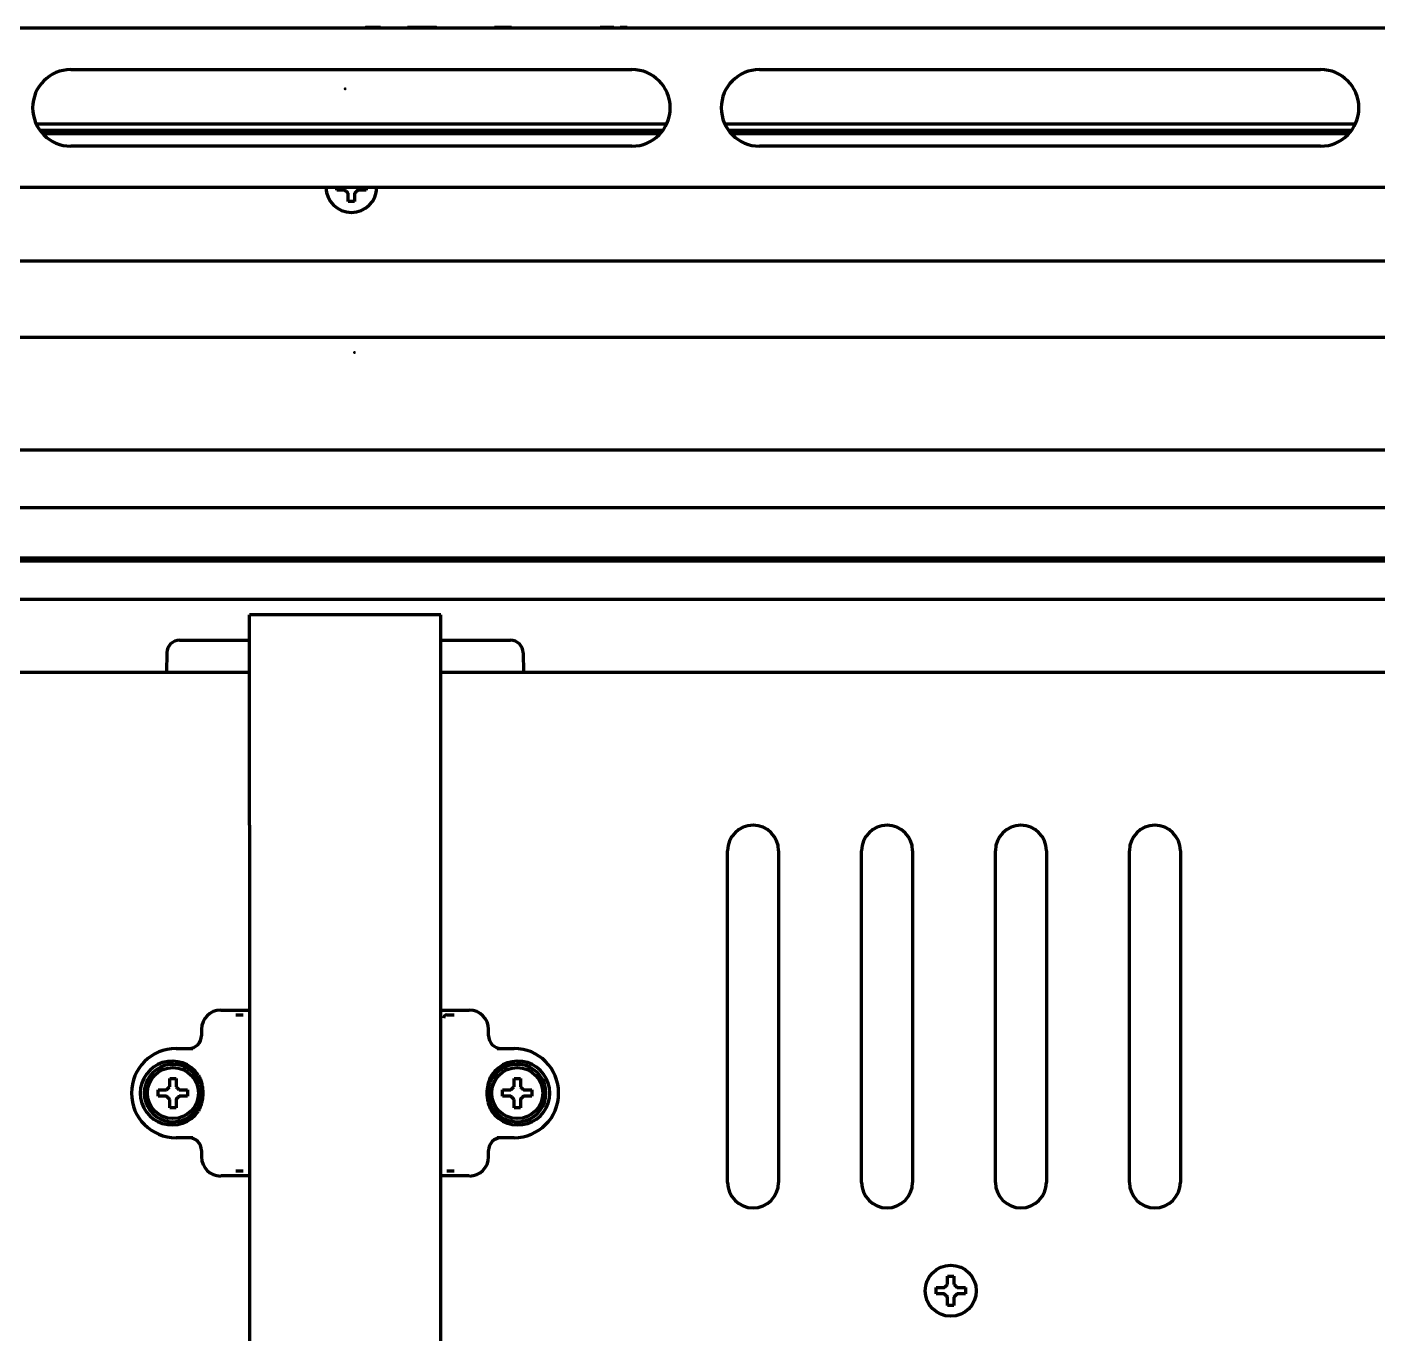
# Model space of a CAD drawing. Header units: inches. Extents: x -2405 to 7588, y 441 to 5654.
# Drawn here: x 2539.9 to 2751.8, y 5370.8 to 5575.7 of the extents above; entities that cross this region are included whole.
import ezdxf

# ---------------------------------------------------------------- set-up
doc = ezdxf.new("R2010")
doc.units = ezdxf.units.IN

msp = doc.modelspace()

# ---------------------------------------------------------------- linework, layer by layer
at = {"linetype": 'Continuous', "lineweight": 70}
for p, q in [((2863.78, 5575.53), (2317.78, 5575.53)), ((2542.93, 5575.53), (2542.93, 5575.63)), ((2544.73, 5575.53), (2544.73, 5575.63)), ((2547.19, 5575.53), (2547.19, 5575.63)), ((2547.44, 5575.53), (2547.44, 5575.63)), ((2548.79, 5575.53), (2548.79, 5575.63)), ((2551.75, 5575.53), (2551.75, 5575.63)), ((2552.13, 5575.53), (2552.13, 5575.63)), ((2553.33, 5575.71), (2553.33, 5575.53)), ((2553.68, 5575.53), (2553.68, 5575.71)), ((2555.91, 5575.53), (2555.91, 5575.63)), ((2556.78, 5575.71), (2556.78, 5575.53)), ((2559.31, 5575.53), (2559.31, 5575.63)), ((2562.7, 5575.53), (2562.7, 5575.63)), ((2563.14, 5575.53), (2563.14, 5575.63)), ((2573.61, 5575.53), (2573.61, 5575.71)), ((2584.86, 5575.53), (2584.86, 5575.71)), ((2587.92, 5575.71), (2587.92, 5575.53)), ((2590.78, 5575.53), (2590.77, 5575.53)), ((2592.97, 5575.53), (2592.97, 5575.63)), ((2595.33, 5575.53), (2595.33, 5575.63)), ((2599.59, 5575.53), (2599.59, 5575.63)), ((2601.43, 5575.53), (2601.43, 5575.63)), ((2603.91, 5575.53), (2603.91, 5575.63)), ((2604.12, 5575.53), (2604.12, 5575.63)), ((2605.03, 5575.71), (2605.03, 5575.53)), ((2608.99, 5575.53), (2608.99, 5575.71)), ((2609.41, 5575.71), (2609.41, 5575.53)), ((2612.03, 5575.53), (2612.03, 5575.63)), ((2612.22, 5575.53), (2612.22, 5575.71)), ((2613.21, 5575.53), (2613.21, 5575.63)), ((2615.9, 5575.53), (2615.9, 5575.63)), ((2621.25, 5575.53), (2621.25, 5575.71)), ((2621.94, 5575.53), (2621.94, 5575.63)), ((2622.15, 5575.53), (2622.15, 5575.63)), ((2627.43, 5575.53), (2627.43, 5575.71)), ((2627.56, 5575.53), (2627.56, 5575.71)), ((2629.22, 5575.71), (2629.22, 5575.53)), ((2629.81, 5575.53), (2629.81, 5575.63)), ((2630.56, 5575.53), (2630.56, 5575.63)), ((2630.61, 5575.53), (2630.61, 5575.63)), ((2631.24, 5575.53), (2631.24, 5575.63)), ((2631.33, 5575.63), (2631.33, 5575.53)), ((2631.92, 5575.53), (2631.92, 5575.63)), ((2632.92, 5575.53), (2632.92, 5575.63)), ((2633.35, 5575.53), (2633.35, 5575.63)), ((2633.36, 5575.53), (2633.36, 5575.63)), ((2634, 5575.63), (2633.93, 5575.63)), ((2633.93, 5575.53), (2633.93, 5575.63)), ((2634, 5575.53), (2634, 5575.63)), ((2647.33, 5575.53), (2647.33, 5575.71)), ((2649.61, 5575.71), (2649.61, 5575.53)), ((2651.43, 5575.53), (2651.43, 5575.63)), ((2652.83, 5575.53), (2652.83, 5575.63)), ((2653.25, 5575.53), (2653.25, 5575.63)), ((2655.7, 5575.53), (2655.7, 5575.71)), ((2658.47, 5575.53), (2658.47, 5575.71)), ((2680.23, 5575.53), (2680.23, 5575.71)), ((2546.78, 5569.03), (2634.78, 5569.03)), ((2654.78, 5569.03), (2742.78, 5569.03)), ((2541.33, 5560.53), (2640.22, 5560.53)), ((2649.32, 5560.53), (2748.23, 5560.53)), ((2541.91, 5559.53), (2639.64, 5559.53)), ((2542.3, 5559.03), (2639.25, 5559.03)), ((2649.89, 5559.53), (2747.65, 5559.53)), ((2650.3, 5559.03), (2747.24, 5559.03)), ((2634.78, 5557.03), (2546.78, 5557.03)), ((2742.78, 5557.03), (2654.78, 5557.03)), ((2863.78, 5550.53), (2317.78, 5550.53)), ((2588.48, 5550.13), (2588.48, 5550.53)), ((2593.08, 5550.53), (2593.08, 5550.13)), ((2338.64, 5539.03), (2842.91, 5539.03)), ((2871.06, 5527.03), (2310.49, 5527.03)), ((2284.01, 5509.38), (2897.54, 5509.38)), ((2272.49, 5500.38), (2909.06, 5500.38)), ((2259.21, 5491.98), (2920.34, 5491.98)), ((2915.53, 5492.39), (2264.03, 5492.39)), ((2261.28, 5485.98), (2918.27, 5485.98)), ((2574.78, 5450.53), (2574.78, 5483.53)), ((2604.78, 5483.53), (2574.78, 5483.53)), ((2604.78, 5450.53), (2604.78, 5483.53)), ((2563.83, 5479.53), (2568.83, 5479.53)), ((2568.83, 5479.53), (2574.78, 5479.53)), ((2604.77, 5479.53), (2610.72, 5479.53)), ((2610.72, 5479.53), (2615.72, 5479.53)), ((2561.83, 5477.57), (2561.78, 5474.53)), ((2617.72, 5477.57), (2617.78, 5474.53)), ((2261.29, 5474.53), (2574.78, 5474.53)), ((2604.77, 5474.53), (2918.27, 5474.53)), ((2574.78, 5450.53), (2574.78, 5299.53)), ((2604.78, 5299.53), (2604.78, 5450.53)), ((2649.78, 5394.53), (2649.78, 5446.53)), ((2657.78, 5446.53), (2657.78, 5394.53)), ((2670.78, 5394.53), (2670.78, 5446.53)), ((2678.78, 5446.53), (2678.78, 5394.53)), ((2691.78, 5394.53), (2691.78, 5446.53)), ((2699.78, 5446.53), (2699.78, 5394.53)), ((2712.78, 5394.53), (2712.78, 5446.53)), ((2720.78, 5446.53), (2720.78, 5394.53)), ((2570.28, 5421.53), (2574.78, 5421.53)), ((2572.67, 5420.79), (2573.81, 5420.79)), ((2604.77, 5421.53), (2609.27, 5421.53)), ((2605.74, 5420.79), (2606.88, 5420.79)), ((2567.28, 5418.54), (2567.28, 5417.53)), ((2612.28, 5417.53), (2612.28, 5418.54)), ((2563.28, 5415.53), (2565.89, 5415.53)), ((2613.66, 5415.53), (2616.28, 5415.53)), ((2560.48, 5408.53), (2560.48, 5409.03)), ((2560.48, 5408.03), (2560.48, 5408.53)), ((2565.08, 5409.03), (2565.08, 5408.53)), ((2565.08, 5408.53), (2565.08, 5408.03)), ((2614.48, 5408.53), (2614.48, 5409.03)), ((2614.48, 5408.03), (2614.48, 5408.53)), ((2619.08, 5409.03), (2619.08, 5408.53)), ((2619.08, 5408.53), (2619.08, 5408.03)), ((2565.89, 5401.53), (2563.28, 5401.53)), ((2616.28, 5401.53), (2613.66, 5401.53)), ((2567.28, 5399.53), (2567.28, 5398.52)), ((2612.28, 5398.52), (2612.28, 5399.53)), ((2574.78, 5395.53), (2570.28, 5395.53)), ((2573.81, 5396.27), (2572.67, 5396.27)), ((2609.27, 5395.53), (2604.77, 5395.53)), ((2606.88, 5396.27), (2605.74, 5396.27)), ((2682.48, 5377.53), (2682.48, 5378.03)), ((2682.48, 5377.03), (2682.48, 5377.53)), ((2687.08, 5378.03), (2687.08, 5377.53)), ((2687.08, 5377.53), (2687.08, 5377.03))]:
    msp.add_line(p, q, dxfattribs=at)
for centre, radius in [((2589.78, 5566.03), 0.0025), ((2591.28, 5524.68), 0.0025), ((2562.78, 5408.53), 4), ((2616.78, 5408.53), 4), ((2684.78, 5377.53), 4)]:
    msp.add_circle(centre, radius, dxfattribs=at)
for centre, radius, start, end in [((2546.78, 5563.03), 6, 90, 270), ((2634.78, 5563.03), 6, 270, 90), ((2654.78, 5563.03), 6, 90, 270), ((2742.78, 5563.03), 6, 270, 90), ((2590.78, 5550.63), 4, 181.4344, 358.5713), ((2563.83, 5477.53), 2, 90, 179), ((2615.72, 5477.53), 2, 1, 90), ((2653.78, 5446.53), 4, 0, 180), ((2674.78, 5446.53), 4, 0, 180), ((2695.78, 5446.53), 4, 0, 180), ((2716.78, 5446.53), 4, 0, 180), ((2563.28, 5408.53), 7, 90, 270), ((2616.28, 5408.53), 7, 270, 90), ((2562.65, 5408.53), 5, 34.3523, 325.6477), ((2616.9, 5408.53), 5, 214.3523, 145.6477), ((2562.78, 5408.53), 4.5, 34.3523, 325.6477), ((2616.78, 5408.53), 4.5, 214.3523, 145.6477), ((2653.78, 5394.53), 4, 180, 0), ((2674.78, 5394.53), 4, 180, 0), ((2695.78, 5394.53), 4, 180, 0), ((2716.78, 5394.53), 4, 180, 0)]:
    msp.add_arc(centre, radius, start, end, dxfattribs=at)
for centre, major_axis, ratio, start_param, end_param in [((2570.29, 5418.53), (2.89, -0.89), 0.993, 1.872734, 3.439565), ((2605.74, 5420.29), (0.248, 0.434), 0.9975, 0.520128, 2.088768), ((2609.26, 5418.53), (2.89, 0.89), 0.993, 5.985213, 7.552044), ((2565.26, 5417.53), (2.01, 0), 0.993605, 4.712389, 6.283185), ((2614.29, 5417.53), (2.01, 0), 0.993605, 3.141593, 4.712389), ((2565.26, 5399.53), (-2.01, 0), 0.993605, 3.141593, 4.712389), ((2614.29, 5399.53), (-2.01, 0), 0.993605, 4.712389, 6.283185), ((2570.29, 5398.53), (-2.89, -0.89), 0.993, 5.985213, 7.552044), ((2609.26, 5398.53), (-2.89, 0.89), 0.993, 1.872734, 3.439565)]:
    msp.add_ellipse(centre, major_axis=major_axis, ratio=ratio, start_param=start_param, end_param=end_param, dxfattribs=at)
for points, degree, knots in [([(2595.33, 5575.63), (2595.03, 5575.63), (2594.74, 5575.63), (2594.44, 5575.63), (2593.85, 5575.63), (2593.56, 5575.63), (2593.27, 5575.63), (2592.97, 5575.63)], 4, [0, 0, 0, 0, 0, 0.5, 0.5, 0.5, 1, 1, 1, 1, 1]), ([(2601.43, 5575.63), (2601.23, 5575.63), (2601.02, 5575.63), (2600.81, 5575.63), (2600.35, 5575.63), (2600.1, 5575.63), (2599.84, 5575.63), (2599.59, 5575.63)], 4, [0, 0, 0, 0, 0, 0.445686, 0.445686, 0.445686, 1, 1, 1, 1, 1]), ([(2603.91, 5575.63), (2603.6, 5575.63), (2603.29, 5575.63), (2602.98, 5575.63), (2602.36, 5575.63), (2602.05, 5575.63), (2601.74, 5575.63), (2601.43, 5575.63)], 4, [0, 0, 0, 0, 0, 0.5, 0.5, 0.5, 1, 1, 1, 1, 1]), ([(2615.9, 5575.63), (2615.45, 5575.63), (2615, 5575.63), (2614.11, 5575.63), (2613.66, 5575.63), (2613.21, 5575.63)], 3, [0, 0, 0, 0, 0.5, 0.5, 1, 1, 1, 1]), ([(2630.56, 5575.63), (2630.44, 5575.63), (2630.31, 5575.63), (2630.06, 5575.63), (2629.93, 5575.63), (2629.81, 5575.63)], 3, [0, 0, 0, 0, 0.5, 0.5, 1, 1, 1, 1]), ([(2630.61, 5575.63), (2630.6, 5575.63), (2630.59, 5575.63), (2630.58, 5575.63), (2630.57, 5575.63), (2630.56, 5575.63)], 3, [0, 0, 0, 0, 0.5, 0.5, 1, 1, 1, 1]), ([(2633.35, 5575.63), (2633.28, 5575.63), (2633.2, 5575.63), (2633.06, 5575.63), (2632.99, 5575.63), (2632.92, 5575.63)], 3, [0, 0, 0, 0, 0.5, 0.5, 1, 1, 1, 1]), ([(2633.36, 5575.63), (2633.36, 5575.63), (2633.36, 5575.63), (2633.35, 5575.63), (2633.35, 5575.63), (2633.35, 5575.63)], 3, [0, 0, 0, 0, 0.5, 0.5, 1, 1, 1, 1]), ([(2633.93, 5575.63), (2633.83, 5575.63), (2633.74, 5575.63), (2633.55, 5575.63), (2633.46, 5575.63), (2633.36, 5575.63)], 3, [0, 0, 0, 0, 0.5, 0.5, 1, 1, 1, 1]), ([(2590.28, 5548.33), (2590.28, 5548.54), (2590.28, 5548.75), (2590.28, 5549.07), (2590.28, 5549.18), (2590.28, 5549.4), (2590.28, 5549.52), (2590.28, 5549.63)], 3, [0, 0, 0, 0, 0.5, 0.5, 0.75, 0.75, 1, 1, 1, 1]), ([(2593.08, 5550.13), (2592.87, 5550.13), (2592.66, 5550.13), (2592.34, 5550.13), (2592.23, 5550.13), (2592, 5550.13), (2591.89, 5550.13), (2591.78, 5550.13)], 3, [0, 0, 0, 0, 0.5, 0.5, 0.75, 0.75, 1, 1, 1, 1]), ([(2566.77, 5411.35), (2566.83, 5411.25), (2566.89, 5411.14), (2566.99, 5410.92), (2567.04, 5410.8), (2567.17, 5410.47), (2567.24, 5410.23), (2567.31, 5409.94), (2567.32, 5409.88), (2567.35, 5409.76), (2567.36, 5409.7), (2567.39, 5409.52), (2567.41, 5409.4), (2567.44, 5409.15), (2567.45, 5409.03), (2567.47, 5408.78), (2567.47, 5408.66), (2567.47, 5408.41), (2567.47, 5408.29), (2567.45, 5408.04), (2567.44, 5407.92), (2567.41, 5407.68), (2567.4, 5407.56), (2567.36, 5407.37), (2567.35, 5407.31), (2567.33, 5407.19), (2567.3, 5407.07), (2567.27, 5406.96), (2567.23, 5406.84), (2567.22, 5406.78), (2567.16, 5406.6), (2567.12, 5406.49), (2567.04, 5406.26), (2566.99, 5406.15), (2566.89, 5405.93), (2566.83, 5405.82), (2566.77, 5405.71)], 3, [0, 0, 0, 0, 0.0625, 0.0625, 0.125, 0.125, 0.25, 0.25, 0.28125, 0.28125, 0.3125, 0.3125, 0.375, 0.375, 0.4375, 0.4375, 0.5, 0.5, 0.5625, 0.5625, 0.625, 0.625, 0.6875, 0.6875, 0.71875, 0.71875, 0.75, 0.78125, 0.78125, 0.8125, 0.8125, 0.875, 0.875, 0.9375, 0.9375, 1, 1, 1, 1]), ([(2612.78, 5405.71), (2612.72, 5405.82), (2612.66, 5405.93), (2612.56, 5406.15), (2612.51, 5406.26), (2612.38, 5406.6), (2612.31, 5406.83), (2612.24, 5407.13), (2612.23, 5407.19), (2612.2, 5407.31), (2612.19, 5407.37), (2612.16, 5407.55), (2612.14, 5407.67), (2612.11, 5407.91), (2612.1, 5408.04), (2612.08, 5408.28), (2612.08, 5408.41), (2612.08, 5408.65), (2612.08, 5408.78), (2612.1, 5409.02), (2612.11, 5409.15), (2612.14, 5409.39), (2612.15, 5409.51), (2612.19, 5409.69), (2612.2, 5409.75), (2612.22, 5409.87), (2612.25, 5409.99), (2612.28, 5410.11), (2612.32, 5410.23), (2612.33, 5410.29), (2612.39, 5410.46), (2612.43, 5410.58), (2612.51, 5410.8), (2612.56, 5410.92), (2612.66, 5411.14), (2612.72, 5411.25), (2612.78, 5411.35)], 3, [0, 0, 0, 0, 0.0625, 0.0625, 0.125, 0.125, 0.25, 0.25, 0.28125, 0.28125, 0.3125, 0.3125, 0.375, 0.375, 0.4375, 0.4375, 0.5, 0.5, 0.5625, 0.5625, 0.625, 0.625, 0.6875, 0.6875, 0.71875, 0.71875, 0.75, 0.78125, 0.78125, 0.8125, 0.8125, 0.875, 0.875, 0.9375, 0.9375, 1, 1, 1, 1]), ([(2563.28, 5410.83), (2563.28, 5410.63), (2563.28, 5410.42), (2563.28, 5410.1), (2563.28, 5409.99), (2563.28, 5409.76), (2563.28, 5409.65), (2563.28, 5409.53)], 3, [0, 0, 0, 0, 0.5, 0.5, 0.75, 0.75, 1, 1, 1, 1]), ([(2566.49, 5405.99), (2566.55, 5406.09), (2566.61, 5406.18), (2566.73, 5406.38), (2566.78, 5406.47), (2566.87, 5406.67), (2566.92, 5406.78), (2566.98, 5406.93), (2567, 5406.99), (2567.04, 5407.09), (2567.07, 5407.2), (2567.1, 5407.31), (2567.13, 5407.41), (2567.15, 5407.47), (2567.19, 5407.63), (2567.21, 5407.74), (2567.24, 5407.97), (2567.25, 5408.08), (2567.27, 5408.31), (2567.28, 5408.42), (2567.28, 5408.59), (2567.27, 5408.65), (2567.27, 5408.76), (2567.27, 5408.82), (2567.25, 5408.99), (2567.24, 5409.11), (2567.21, 5409.33), (2567.18, 5409.44), (2567.15, 5409.6), (2567.13, 5409.66), (2567.1, 5409.77), (2567.09, 5409.82), (2567.04, 5409.98), (2567, 5410.09), (2566.92, 5410.29), (2566.87, 5410.39), (2566.78, 5410.59), (2566.73, 5410.69), (2566.61, 5410.88), (2566.55, 5410.98), (2566.49, 5411.07)], 3, [0, 0, 0, 0, 0.0625, 0.0625, 0.125, 0.125, 0.1875, 0.1875, 0.21875, 0.21875, 0.25, 0.28125, 0.28125, 0.3125, 0.3125, 0.375, 0.375, 0.4375, 0.4375, 0.5, 0.5, 0.53125, 0.53125, 0.5625, 0.5625, 0.625, 0.625, 0.6875, 0.6875, 0.71875, 0.71875, 0.75, 0.75, 0.8125, 0.8125, 0.875, 0.875, 0.9375, 0.9375, 1, 1, 1, 1]), ([(2613.06, 5411.07), (2613, 5410.98), (2612.94, 5410.88), (2612.82, 5410.69), (2612.77, 5410.59), (2612.68, 5410.39), (2612.63, 5410.29), (2612.57, 5410.13), (2612.55, 5410.08), (2612.51, 5409.97), (2612.48, 5409.87), (2612.45, 5409.76), (2612.42, 5409.65), (2612.4, 5409.6), (2612.36, 5409.43), (2612.34, 5409.32), (2612.31, 5409.1), (2612.3, 5408.99), (2612.28, 5408.76), (2612.28, 5408.65), (2612.28, 5408.47), (2612.28, 5408.42), (2612.28, 5408.3), (2612.28, 5408.24), (2612.3, 5408.07), (2612.31, 5407.96), (2612.34, 5407.74), (2612.37, 5407.63), (2612.4, 5407.46), (2612.42, 5407.41), (2612.45, 5407.3), (2612.46, 5407.24), (2612.51, 5407.08), (2612.55, 5406.98), (2612.63, 5406.77), (2612.68, 5406.67), (2612.77, 5406.47), (2612.82, 5406.37), (2612.94, 5406.18), (2613, 5406.09), (2613.06, 5405.99)], 3, [0, 0, 0, 0, 0.0625, 0.0625, 0.125, 0.125, 0.1875, 0.1875, 0.21875, 0.21875, 0.25, 0.28125, 0.28125, 0.3125, 0.3125, 0.375, 0.375, 0.4375, 0.4375, 0.5, 0.5, 0.53125, 0.53125, 0.5625, 0.5625, 0.625, 0.625, 0.6875, 0.6875, 0.71875, 0.71875, 0.75, 0.75, 0.8125, 0.8125, 0.875, 0.875, 0.9375, 0.9375, 1, 1, 1, 1]), ([(2617.28, 5410.83), (2617.28, 5410.63), (2617.28, 5410.42), (2617.28, 5410.1), (2617.28, 5409.99), (2617.28, 5409.76), (2617.28, 5409.65), (2617.28, 5409.53)], 3, [0, 0, 0, 0, 0.5, 0.5, 0.75, 0.75, 1, 1, 1, 1]), ([(2560.48, 5409.03), (2560.68, 5409.03), (2560.89, 5409.03), (2561.21, 5409.03), (2561.32, 5409.03), (2561.55, 5409.03), (2561.66, 5409.03), (2561.78, 5409.03)], 3, [0, 0, 0, 0, 0.5, 0.5, 0.75, 0.75, 1, 1, 1, 1]), ([(2562.28, 5406.23), (2562.28, 5406.44), (2562.28, 5406.65), (2562.28, 5406.97), (2562.28, 5407.08), (2562.28, 5407.3), (2562.28, 5407.42), (2562.28, 5407.53)], 3, [0, 0, 0, 0, 0.5, 0.5, 0.75, 0.75, 1, 1, 1, 1]), ([(2565.08, 5408.03), (2564.87, 5408.03), (2564.66, 5408.03), (2564.34, 5408.03), (2564.23, 5408.03), (2564, 5408.03), (2563.89, 5408.03), (2563.78, 5408.03)], 3, [0, 0, 0, 0, 0.5, 0.5, 0.75, 0.75, 1, 1, 1, 1]), ([(2614.48, 5409.03), (2614.68, 5409.03), (2614.89, 5409.03), (2615.21, 5409.03), (2615.32, 5409.03), (2615.55, 5409.03), (2615.66, 5409.03), (2615.78, 5409.03)], 3, [0, 0, 0, 0, 0.5, 0.5, 0.75, 0.75, 1, 1, 1, 1]), ([(2616.28, 5406.23), (2616.28, 5406.44), (2616.28, 5406.65), (2616.28, 5406.97), (2616.28, 5407.08), (2616.28, 5407.3), (2616.28, 5407.42), (2616.28, 5407.53)], 3, [0, 0, 0, 0, 0.5, 0.5, 0.75, 0.75, 1, 1, 1, 1]), ([(2619.08, 5408.03), (2618.87, 5408.03), (2618.66, 5408.03), (2618.34, 5408.03), (2618.23, 5408.03), (2618, 5408.03), (2617.89, 5408.03), (2617.78, 5408.03)], 3, [0, 0, 0, 0, 0.5, 0.5, 0.75, 0.75, 1, 1, 1, 1]), ([(2685.28, 5379.83), (2685.28, 5379.63), (2685.28, 5379.42), (2685.28, 5379.1), (2685.28, 5378.99), (2685.28, 5378.76), (2685.28, 5378.65), (2685.28, 5378.53)], 3, [0, 0, 0, 0, 0.5, 0.5, 0.75, 0.75, 1, 1, 1, 1]), ([(2682.48, 5378.03), (2682.68, 5378.03), (2682.89, 5378.03), (2683.21, 5378.03), (2683.32, 5378.03), (2683.55, 5378.03), (2683.66, 5378.03), (2683.78, 5378.03)], 3, [0, 0, 0, 0, 0.5, 0.5, 0.75, 0.75, 1, 1, 1, 1]), ([(2684.28, 5375.23), (2684.28, 5375.44), (2684.28, 5375.65), (2684.28, 5375.97), (2684.28, 5376.08), (2684.28, 5376.3), (2684.28, 5376.42), (2684.28, 5376.53)], 3, [0, 0, 0, 0, 0.5, 0.5, 0.75, 0.75, 1, 1, 1, 1]), ([(2687.08, 5377.03), (2686.87, 5377.03), (2686.66, 5377.03), (2686.34, 5377.03), (2686.23, 5377.03), (2686, 5377.03), (2685.89, 5377.03), (2685.78, 5377.03)], 3, [0, 0, 0, 0, 0.5, 0.5, 0.75, 0.75, 1, 1, 1, 1])]:
    msp.add_open_spline(points, degree=degree, knots=knots, dxfattribs=at)
for points, weights, degree, knots in [([(2604.12, 5575.63), (2604.12, 5575.63), (2604.11, 5575.63), (2604.11, 5575.63), (2604.09, 5575.63), (2604.07, 5575.63), (2604.05, 5575.63), (2604.02, 5575.63), (2604.01, 5575.63), (2603.99, 5575.63), (2603.96, 5575.63), (2603.95, 5575.63), (2603.94, 5575.63), (2603.92, 5575.63), (2603.91, 5575.63), (2603.91, 5575.63), (2603.91, 5575.63), (2603.91, 5575.63), (2603.91, 5575.63), (2603.91, 5575.63), (2603.91, 5575.63)], [0.500060786338, 0.500060786338, 0.500060786338, 0.500060786338, 0.500055877945, 0.500054241814, 0.500055877945, 0.500059979791, 0.500059710942, 0.500059979791, 0.500060139876, 0.500059924388, 0.500060139876, 0.500044676411, 0.500039306435, 0.500044676411, 0.500060786338, 0.500060786338, 0.500060786338, 0.500060786338, 0.500060786338], 4, [0, 0, 0, 0, 0, 0.046603, 0.046603, 0.046603, 0.225989, 0.225989, 0.225989, 0.470421, 0.470421, 0.470421, 0.707753, 0.707753, 0.707753, 0.840889, 0.840889, 0.840889, 0.840889, 1, 1, 1, 1, 1]), ([(2631.24, 5575.63), (2631.24, 5575.63), (2631.24, 5575.63), (2631.24, 5575.63), (2631.24, 5575.63), (2631.22, 5575.63), (2631.2, 5575.63), (2631.18, 5575.63), (2631.16, 5575.63), (2631.13, 5575.63), (2631.06, 5575.63), (2630.99, 5575.63), (2630.82, 5575.63), (2630.72, 5575.63), (2630.61, 5575.63)], [0.50015122886, 0.4999289487, 0.499951703463, 0.500219493152, 0.47562565834, 0.47562565834, 0.500219493152, 0.479696140891, 0.479696140891, 0.500219493152, 0.500030182143, 0.500030182143, 0.500219493152, 0.500219493152, 0.500219493152], 3, [0, 0, 0, 0, 0.211241, 0.211241, 0.211241, 0.308706, 0.308706, 0.308706, 0.40485, 0.40485, 0.40485, 0.634555, 0.634555, 1, 1, 1, 1]), ([(2631.92, 5575.63), (2631.82, 5575.63), (2631.72, 5575.63), (2631.59, 5575.63), (2631.55, 5575.63), (2631.48, 5575.63), (2631.45, 5575.63), (2631.39, 5575.63), (2631.37, 5575.63), (2631.35, 5575.63), (2631.34, 5575.63), (2631.33, 5575.63), (2631.33, 5575.63)], [0.500006319012, 0.500006319012, 0.500006319012, 0.499675873131, 0.499675873131, 0.499157159944, 0.499157159944, 0.498919649512, 0.498919649512, 0.500006319012, 0.443892118509, 0.443892118509, 0.500006319012], 3, [0, 0, 0, 0, 0.484473, 0.484473, 0.670336, 0.670336, 0.828748, 0.828748, 0.946908, 0.946908, 0.946908, 1, 1, 1, 1])]:
    msp.add_rational_spline(points, weights, degree=degree, knots=knots, dxfattribs=at)
for points in [[(2589.78, 5550.13), (2589.72, 5550.13), (2589.61, 5550.13), (2589.45, 5550.13), (2589.29, 5550.13), (2589.14, 5550.13), (2588.99, 5550.13), (2588.83, 5550.13), (2588.66, 5550.13), (2588.54, 5550.13), (2588.48, 5550.13)], [(2590.28, 5549.63), (2590.25, 5549.66), (2590.2, 5549.71), (2590.12, 5549.78), (2590.05, 5549.86), (2589.98, 5549.93), (2589.91, 5549.99), (2589.84, 5550.06), (2589.8, 5550.11), (2589.78, 5550.13)], [(2591.78, 5550.13), (2591.75, 5550.11), (2591.7, 5550.06), (2591.63, 5549.99), (2591.56, 5549.92), (2591.49, 5549.85), (2591.42, 5549.78), (2591.35, 5549.7), (2591.3, 5549.66), (2591.28, 5549.63)], [(2591.28, 5549.63), (2591.28, 5549.58), (2591.28, 5549.47), (2591.28, 5549.31), (2591.28, 5549.15), (2591.28, 5548.99), (2591.28, 5548.84), (2591.28, 5548.69), (2591.28, 5548.52), (2591.28, 5548.4), (2591.28, 5548.33)], [(2591.28, 5548.33), (2591.11, 5548.33), (2590.78, 5548.33), (2590.44, 5548.33), (2590.28, 5548.33)], [(2561.78, 5409.03), (2561.8, 5409.06), (2561.85, 5409.1), (2561.92, 5409.18), (2561.99, 5409.25), (2562.06, 5409.32), (2562.13, 5409.39), (2562.2, 5409.46), (2562.25, 5409.51), (2562.28, 5409.53)], [(2562.28, 5409.53), (2562.28, 5409.59), (2562.28, 5409.7), (2562.28, 5409.86), (2562.28, 5410.02), (2562.28, 5410.17), (2562.28, 5410.32), (2562.28, 5410.48), (2562.28, 5410.65), (2562.28, 5410.77), (2562.28, 5410.83)], [(2562.28, 5410.83), (2562.44, 5410.83), (2562.78, 5410.83), (2563.11, 5410.83), (2563.28, 5410.83)], [(2563.28, 5409.53), (2563.3, 5409.51), (2563.35, 5409.46), (2563.43, 5409.38), (2563.5, 5409.31), (2563.57, 5409.24), (2563.64, 5409.17), (2563.71, 5409.1), (2563.75, 5409.06), (2563.78, 5409.03)], [(2615.78, 5409.03), (2615.8, 5409.06), (2615.85, 5409.1), (2615.92, 5409.18), (2615.99, 5409.25), (2616.06, 5409.32), (2616.13, 5409.39), (2616.2, 5409.46), (2616.25, 5409.51), (2616.28, 5409.53)], [(2616.28, 5409.53), (2616.28, 5409.59), (2616.28, 5409.7), (2616.28, 5409.86), (2616.28, 5410.02), (2616.28, 5410.17), (2616.28, 5410.32), (2616.28, 5410.48), (2616.28, 5410.65), (2616.28, 5410.77), (2616.28, 5410.83)], [(2616.28, 5410.83), (2616.44, 5410.83), (2616.78, 5410.83), (2617.11, 5410.83), (2617.28, 5410.83)], [(2617.28, 5409.53), (2617.3, 5409.51), (2617.35, 5409.46), (2617.43, 5409.38), (2617.5, 5409.31), (2617.57, 5409.24), (2617.64, 5409.17), (2617.71, 5409.1), (2617.75, 5409.06), (2617.78, 5409.03)], [(2561.78, 5408.03), (2561.72, 5408.03), (2561.61, 5408.03), (2561.45, 5408.03), (2561.29, 5408.03), (2561.14, 5408.03), (2560.99, 5408.03), (2560.83, 5408.03), (2560.66, 5408.03), (2560.54, 5408.03), (2560.48, 5408.03)], [(2562.28, 5407.53), (2562.25, 5407.56), (2562.2, 5407.61), (2562.12, 5407.68), (2562.05, 5407.76), (2561.98, 5407.83), (2561.91, 5407.89), (2561.84, 5407.96), (2561.8, 5408.01), (2561.78, 5408.03)], [(2563.78, 5408.03), (2563.75, 5408.01), (2563.7, 5407.96), (2563.63, 5407.89), (2563.56, 5407.82), (2563.49, 5407.75), (2563.42, 5407.68), (2563.35, 5407.6), (2563.3, 5407.56), (2563.28, 5407.53)], [(2563.28, 5407.53), (2563.28, 5407.48), (2563.28, 5407.37), (2563.28, 5407.21), (2563.28, 5407.05), (2563.28, 5406.89), (2563.28, 5406.74), (2563.28, 5406.59), (2563.28, 5406.42), (2563.28, 5406.3), (2563.28, 5406.23)], [(2563.78, 5409.03), (2563.83, 5409.03), (2563.94, 5409.03), (2564.1, 5409.03), (2564.26, 5409.03), (2564.41, 5409.03), (2564.57, 5409.03), (2564.72, 5409.03), (2564.89, 5409.03), (2565.01, 5409.03), (2565.08, 5409.03)], [(2615.78, 5408.03), (2615.72, 5408.03), (2615.61, 5408.03), (2615.45, 5408.03), (2615.29, 5408.03), (2615.14, 5408.03), (2614.99, 5408.03), (2614.83, 5408.03), (2614.66, 5408.03), (2614.54, 5408.03), (2614.48, 5408.03)], [(2616.28, 5407.53), (2616.25, 5407.56), (2616.2, 5407.61), (2616.12, 5407.68), (2616.05, 5407.76), (2615.98, 5407.83), (2615.91, 5407.89), (2615.84, 5407.96), (2615.8, 5408.01), (2615.78, 5408.03)], [(2617.78, 5408.03), (2617.75, 5408.01), (2617.7, 5407.96), (2617.63, 5407.89), (2617.56, 5407.82), (2617.49, 5407.75), (2617.42, 5407.68), (2617.35, 5407.6), (2617.3, 5407.56), (2617.28, 5407.53)], [(2617.28, 5407.53), (2617.28, 5407.48), (2617.28, 5407.37), (2617.28, 5407.21), (2617.28, 5407.05), (2617.28, 5406.89), (2617.28, 5406.74), (2617.28, 5406.59), (2617.28, 5406.42), (2617.28, 5406.3), (2617.28, 5406.23)], [(2617.78, 5409.03), (2617.83, 5409.03), (2617.94, 5409.03), (2618.1, 5409.03), (2618.26, 5409.03), (2618.41, 5409.03), (2618.57, 5409.03), (2618.72, 5409.03), (2618.89, 5409.03), (2619.01, 5409.03), (2619.08, 5409.03)], [(2563.28, 5406.23), (2563.11, 5406.23), (2562.78, 5406.23), (2562.44, 5406.23), (2562.28, 5406.23)], [(2617.28, 5406.23), (2617.11, 5406.23), (2616.78, 5406.23), (2616.44, 5406.23), (2616.28, 5406.23)], [(2684.28, 5378.53), (2684.28, 5378.59), (2684.28, 5378.7), (2684.28, 5378.86), (2684.28, 5379.02), (2684.28, 5379.17), (2684.28, 5379.32), (2684.28, 5379.48), (2684.28, 5379.65), (2684.28, 5379.77), (2684.28, 5379.83)], [(2684.28, 5379.83), (2684.44, 5379.83), (2684.78, 5379.83), (2685.11, 5379.83), (2685.28, 5379.83)], [(2683.78, 5378.03), (2683.8, 5378.06), (2683.85, 5378.1), (2683.92, 5378.18), (2683.99, 5378.25), (2684.06, 5378.32), (2684.13, 5378.39), (2684.2, 5378.46), (2684.25, 5378.51), (2684.28, 5378.53)], [(2685.28, 5378.53), (2685.3, 5378.51), (2685.35, 5378.46), (2685.43, 5378.38), (2685.5, 5378.31), (2685.57, 5378.24), (2685.64, 5378.17), (2685.71, 5378.1), (2685.75, 5378.06), (2685.78, 5378.03)], [(2685.78, 5378.03), (2685.83, 5378.03), (2685.94, 5378.03), (2686.1, 5378.03), (2686.26, 5378.03), (2686.41, 5378.03), (2686.57, 5378.03), (2686.72, 5378.03), (2686.89, 5378.03), (2687.01, 5378.03), (2687.08, 5378.03)], [(2683.78, 5377.03), (2683.72, 5377.03), (2683.61, 5377.03), (2683.45, 5377.03), (2683.29, 5377.03), (2683.14, 5377.03), (2682.99, 5377.03), (2682.83, 5377.03), (2682.66, 5377.03), (2682.54, 5377.03), (2682.48, 5377.03)], [(2684.28, 5376.53), (2684.25, 5376.56), (2684.2, 5376.61), (2684.12, 5376.68), (2684.05, 5376.76), (2683.98, 5376.83), (2683.91, 5376.89), (2683.84, 5376.96), (2683.8, 5377.01), (2683.78, 5377.03)], [(2685.28, 5375.23), (2685.11, 5375.23), (2684.78, 5375.23), (2684.44, 5375.23), (2684.28, 5375.23)], [(2685.78, 5377.03), (2685.75, 5377.01), (2685.7, 5376.96), (2685.63, 5376.89), (2685.56, 5376.82), (2685.49, 5376.75), (2685.42, 5376.68), (2685.35, 5376.6), (2685.3, 5376.56), (2685.28, 5376.53)], [(2685.28, 5376.53), (2685.28, 5376.48), (2685.28, 5376.37), (2685.28, 5376.21), (2685.28, 5376.05), (2685.28, 5375.89), (2685.28, 5375.74), (2685.28, 5375.59), (2685.28, 5375.42), (2685.28, 5375.3), (2685.28, 5375.23)]]:
    msp.add_open_spline(points, degree=3, dxfattribs=at)

doc.saveas('drawing.dxf')
